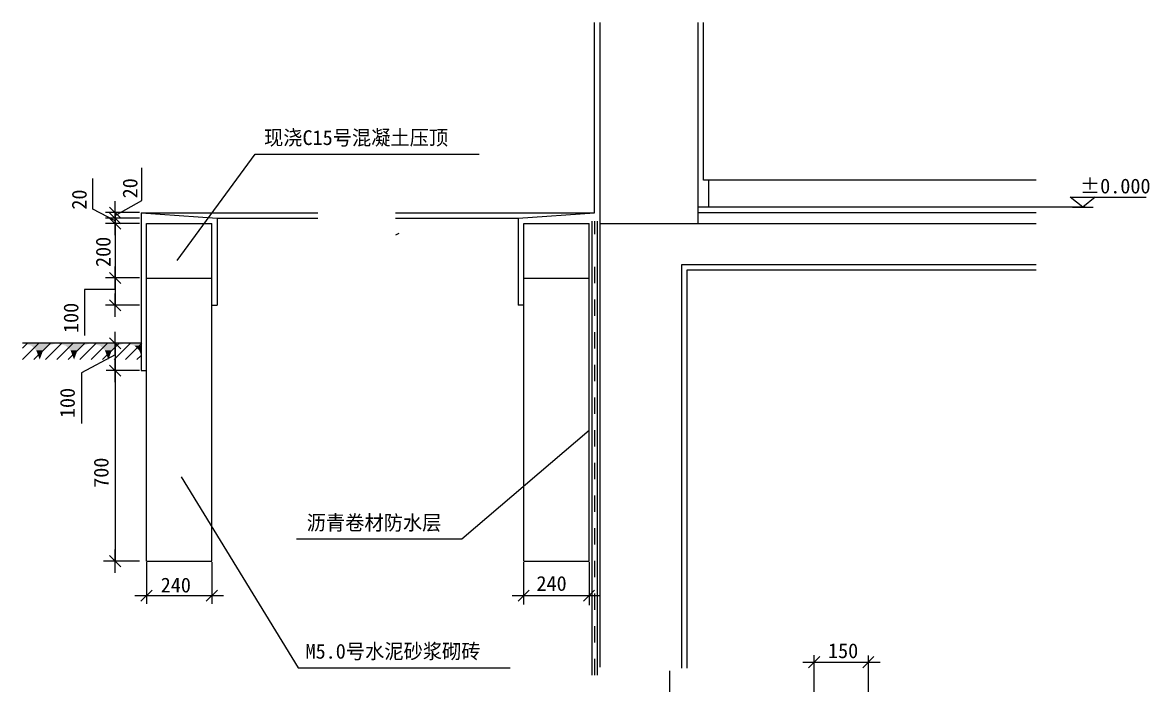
# Model space of a CAD drawing. Header units: metres. Extents: x 3333 to 67313, y 15903 to 106598.
# Drawn here: x 5281 to 67313, y 70080 to 106598 of the extents above; entities that cross this region are included whole.
import ezdxf

# ---------------------------------------------------------------- set-up
doc = ezdxf.new("R2010")
doc.units = ezdxf.units.M
for name, color, linetype in [('DIM', 3, 'Continuous'), ('PUB_DIM', 3, 'Continuous'), ('PUB_HATCH', 5, 'Continuous'), ('PUB_TEXT', 7, 'Continuous'), ('S_SURFACE', 2, 'Continuous'), ('SURFACE', 2, 'Continuous'), ('WALL', 5, 'Continuous')]:
    doc.layers.add(name, color=color, linetype=linetype)

# ---------------------------------------------------------------- blocks, each defined once
blk = doc.blocks.new('_DIMX')
blk.add_line((-150, 0), (150, 0))
blk.add_lwpolyline([(-73.09, -73.09), (71.22, 71.29)])

msp = doc.modelspace()

# ---------------------------------------------------------------- linework, layer by layer
for p, q in [((11850.19, 96801.1), (11850.19, 98591.32)), ((9143.36, 96325.47), (9143.36, 98008.98)), ((10373.19, 95975.87), (11850.19, 96801.1)), ((62941.27, 96982.49), (67132.39, 96982.49)), ((10373.19, 95672.24), (9143.36, 96325.47)), ((10373.19, 91893.69), (8685.69, 91893.69)), ((8685.69, 91893.69), (8685.69, 89366.34)), ((10373.19, 88293.29), (8531.72, 87296.61)), ((8531.72, 87296.61), (8531.72, 84504.72)), ((40917.3, 68136.07), (40917.3, 70887.94))]:
    msp.add_line(p, q)
at = {"layer": 'PUB_DIM'}
for p, q in [((63640.79, 96422.24), (62941.27, 96982.49)), ((64326.39, 96982.49), (63640.79, 96422.24)), ((63776.69, 96422.24), (60884.96, 96422.24)), ((63070.69, 96422.24), (64210.89, 96422.24)), ((11727.71, 96129.49), (9853.64, 96127.9)), ((11727.71, 95822.24), (9853.64, 95822.24)), ((11727.71, 95822.24), (10323.19, 95822.24)), ((10373.19, 96129.29), (10373.19, 95822.44)), ((10373.19, 95822.04), (10373.19, 95522.44)), ((11727.71, 95522.24), (9853.64, 95522.24)), ((11727.71, 95522.24), (10323.19, 95522.24)), ((10373.19, 95522.04), (10373.19, 92529.69)), ((11727.71, 92529.49), (9853.64, 92532.27)), ((11727.71, 92529.49), (10323.19, 92529.49)), ((10373.19, 92529.29), (10373.19, 91029.69)), ((11727.71, 91029.49), (9853.64, 91029.49)), ((11727.71, 88929.49), (9825.97, 88931.06)), ((10373.19, 88929.29), (10373.19, 87429.69)), ((11727.71, 87429.49), (9890.11, 87429.49)), ((11727.71, 87429.49), (10323.19, 87429.49)), ((10373.19, 87429.29), (10373.19, 76929.69)), ((11727.71, 76929.49), (9746.45, 76929.49)), ((12105.36, 76871.06), (12105.36, 74585.34)), ((15705.36, 76871.06), (15705.36, 74581.6)), ((32865.36, 76871.06), (32865.36, 74533.59)), ((36465.36, 76871.06), (36465.36, 74497.54)), ((12105.56, 75030.69), (15705.16, 75030.69)), ((32865.56, 75030.69), (36465.16, 75030.69)), ((48861.78, 68197.54), (48861.78, 71753.97)), ((48861.98, 71371.21), (51846.93, 71371.21)), ((51847.13, 68197.54), (51847.13, 71739.16))]:
    msp.add_line(p, q, dxfattribs=at)
for points in [[(13785.75, 93491.05), (18094.81, 99354.92), (30415.16, 99354.92)], [(36466.48, 84125.95), (29462.76, 78134.58), (20364.14, 78134.58)], [(14019.51, 81564.13), (20454.2, 71061.13), (32119.31, 71061.13)]]:
    msp.add_lwpolyline(points, dxfattribs=at)
at = {"layer": 'PUB_HATCH'}
for p, q in [((61077.82, 96422.24), (42466.22, 96422.24)), ((61077.82, 96122.24), (42466.22, 96122.24)), ((25998.6, 94974.49), (25813.67, 94882.08)), ((5280.97, 88031.06), (6180.97, 88931.06)), ((5280.97, 88661.06), (5550.97, 88931.06)), ((5910.97, 88031.06), (6810.97, 88931.06)), ((6540.97, 88031.06), (7440.97, 88931.06)), ((7170.97, 88031.06), (8070.97, 88931.06)), ((7800.97, 88031.06), (8700.97, 88931.06)), ((8430.97, 88031.06), (9330.97, 88931.06)), ((9060.97, 88031.06), (9960.97, 88931.06)), ((9690.97, 88031.06), (10590.97, 88931.06)), ((10320.97, 88031.06), (11220.97, 88931.06)), ((10950.97, 88031.06), (11850.97, 88931.06)), ((11580.97, 88031.06), (11787.71, 88237.79))]:
    msp.add_line(p, q, dxfattribs=at)
msp.add_lwpolyline([(11787.71, 88931.06), (5280.97, 88931.06)], dxfattribs=at)
for points in [[(5280.97, 88931.06), (7170.97, 88931.06), (5784.97, 88796.06), (6666.97, 88796.06)], [(5784.97, 88796.06), (6666.97, 88796.06), (6036.97, 88535.06), (6414.97, 88535.06)], [(7170.97, 88931.06), (9060.97, 88931.06), (7674.97, 88796.06), (8556.97, 88796.06)], [(7674.97, 88796.06), (8556.97, 88796.06), (7926.97, 88535.06), (8304.97, 88535.06)], [(9060.97, 88931.06), (10950.97, 88931.06), (9564.97, 88796.06), (10446.97, 88796.06)], [(9564.97, 88796.06), (10446.97, 88796.06), (9816.97, 88535.06), (10194.97, 88535.06)], [(10950.97, 88931.06), (11787.71, 88931.06), (11454.97, 88796.06), (11787.71, 88796.06)], [(11454.97, 88796.06), (11787.71, 88796.06), (11706.97, 88535.06), (11787.71, 88535.06)], [(6036.97, 88535.06), (6414.97, 88535.06), (6225.97, 88031.06)], [(7926.97, 88535.06), (8304.97, 88535.06), (8115.97, 88031.06)], [(9816.97, 88535.06), (10194.97, 88535.06), (10005.97, 88031.06)], [(11706.97, 88535.06), (11787.71, 88535.06), (11787.71, 88319.75)]]:
    msp.add_solid(points, dxfattribs=at)
at = {"layer": 'S_SURFACE'}
for p, q in [((36766.22, 96122.24), (36766.22, 106598.41)), ((42766.22, 97922.24), (42766.22, 106598.41)), ((61077.82, 97922.24), (42766.22, 97922.24)), ((43066.22, 96422.24), (43066.22, 97922.24)), ((11802, 96122.24), (21526.64, 96122.24)), ((11802, 96122.24), (16002, 95822.24)), ((11802, 96122.24), (11802, 87431.06)), ((16002, 95822.24), (21526.64, 95822.24)), ((16002, 95822.24), (16002, 91022.24)), ((25816.44, 96122.24), (36766.22, 96122.24)), ((25816.44, 95822.24), (32566.48, 95822.24)), ((32566.48, 95822.24), (36766.22, 96122.24)), ((32566.48, 95822.24), (32566.48, 91022.24)), ((41866.22, 71030), (41866.22, 92972.24)), ((41866.22, 92972.24), (61077.82, 92972.24)), ((15702, 91022.24), (16002, 91022.24)), ((32866.48, 91022.24), (32566.48, 91022.24)), ((11802, 87431.06), (12102, 87431.06))]:
    msp.add_line(p, q, dxfattribs=at)
at = {"layer": 'SURFACE'}
for points in [[(36627.1, 70647.14), (36627.1, 95655.47)], [(36777.1, 94947.14), (36777.1, 95655.47)], [(36927.1, 70647.14), (36927.1, 95655.47)], [(36777.1, 92247.14), (36777.1, 93147.14)], [(36777.1, 90447.14), (36777.1, 91347.14)], [(36777.1, 88647.14), (36777.1, 89547.14)], [(36777.1, 86847.14), (36777.1, 87747.14)], [(36777.1, 85047.14), (36777.1, 85947.14)], [(36777.1, 83247.14), (36777.1, 84147.14)], [(36777.1, 81447.14), (36777.1, 82347.14)], [(36777.1, 79647.14), (36777.1, 80547.14)], [(36777.1, 77847.14), (36777.1, 78747.14)], [(36777.1, 76047.14), (36777.1, 76947.14)], [(36777.1, 74247.14), (36777.1, 75147.14)], [(36777.1, 72447.14), (36777.1, 73347.14)], [(36777.1, 70647.14), (36777.1, 71547.14)]]:
    msp.add_lwpolyline(points, dxfattribs=at)
at = {"layer": 'WALL'}
for p, q in [((37066.22, 106598.41), (37066.22, 71097.02)), ((42466.22, 95522.24), (42466.22, 106598.41)), ((12102, 95522.24), (15702, 95522.24)), ((12102, 92522.24), (12102, 95522.24)), ((15702, 92522.24), (15702, 95522.24)), ((32866.48, 92522.24), (32866.48, 95522.24)), ((32866.48, 95522.24), (36466.48, 95522.24)), ((36466.48, 92522.24), (36466.48, 95522.24)), ((37066.22, 95522.24), (61077.82, 95522.24)), ((41566.22, 71030), (41566.22, 93272.24)), ((41566.22, 93272.24), (61077.82, 93272.24)), ((12102, 76931.06), (12102, 92522.24)), ((12102, 92522.24), (15702, 92522.24)), ((15702, 76931.06), (15702, 92522.24)), ((32866.48, 76931.06), (32866.48, 92522.24)), ((32866.48, 92522.24), (36466.48, 92522.24)), ((36466.48, 76931.06), (36466.48, 92522.24)), ((12102, 76931.06), (15702, 76931.06)), ((32866.48, 76931.06), (36466.48, 76931.06))]:
    msp.add_line(p, q, dxfattribs=at)

# ---------------------------------------------------------------- block references
at = {"layer": 'DIM', "xscale": 4.24, "yscale": 4.24, "zscale": 4.24, "rotation": 90}
for p in [(10373.19, 96129.29), (10373.19, 95822.04), (10373.19, 95522.44), (10373.19, 92529.69), (10373.19, 91029.69), (10373.19, 88929.29), (10373.19, 87429.29), (10373.19, 76929.69)]:
    msp.add_blockref('_DIMX', p, dxfattribs=at)
at = {"layer": 'DIM', "xscale": 4.24, "yscale": 4.24, "zscale": 4.24}
for p in [(12105.56, 75030.69), (15705.16, 75030.69), (32865.56, 75030.69), (36465.16, 75030.69), (48861.98, 71371.21), (51846.93, 71371.21)]:
    msp.add_blockref('_DIMX', p, dxfattribs=at)

# ---------------------------------------------------------------- texts
for s, p in [('20', (11605.91, 96912.44)), ('20', (8808.82, 96290.05)), ('200', (10127.93, 93132.23)), ('100', (8354.09, 89494.96)), ('100', (8157.15, 84808.9)), ('700', (10016.49, 80969))]:
    msp.add_text(s, height=815, rotation=90).set_placement(p)
for s, p in [('240', (12886.85, 75204.45)), ('240', (33569.25, 75293.58)), ('150', (49617.71, 71586.57))]:
    msp.add_text(s, height=815).set_placement(p)
at = {"layer": 'PUB_DIM'}
msp.add_text('%%p0.000', height=815, dxfattribs=at).set_placement((63490.43, 97186.25))
at = {"layer": 'PUB_TEXT'}
for s, p in [('现浇C15号混凝土压顶', (18571.61, 99850.27)), ('沥青卷材防水层', (20920.16, 78638.92)), ('M5.0号水泥砂浆砌砖', (20858.09, 71556.78))]:
    msp.add_text(s, height=815, dxfattribs=at).set_placement(p)

doc.saveas('drawing.dxf')
